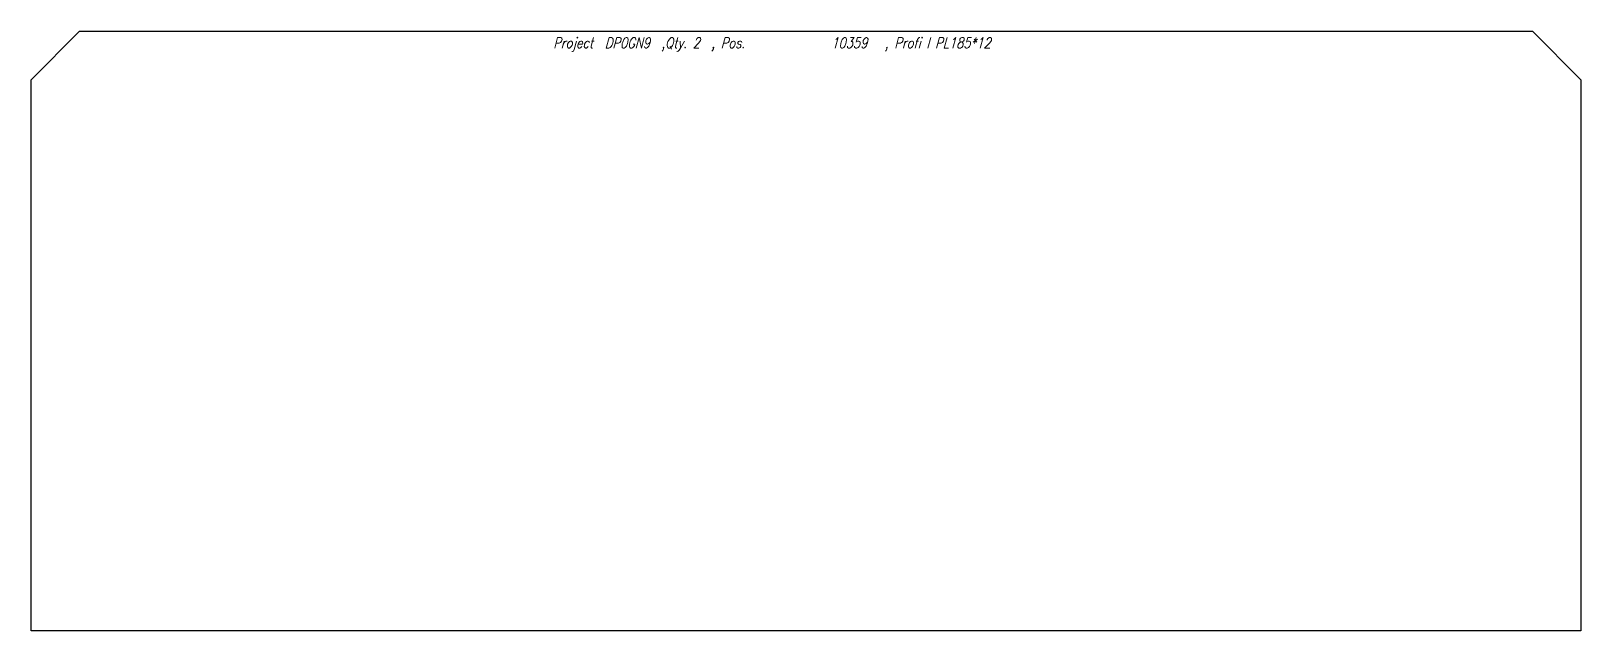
# Model space of a CAD drawing. Extents: x 0 to 478, y -92 to 92.
import ezdxf

# ---------------------------------------------------------------- set-up
doc = ezdxf.new("R2010")
doc.units = 0
doc.header["$LTSCALE"] = 10
doc.layers.add('TEILE', color=7, linetype='CONTINUOUS')
doc.layers.add('UNTERSCHRIFT', color=7, linetype='CONTINUOUS')
doc.styles.get("Standard").update_dxf_attribs({"font": 'ROMANS'})

msp = doc.modelspace()

# ---------------------------------------------------------------- linework, layer by layer
at = {"layer": 'TEILE', "color": 2}
for p, q in [((0, 77.499001), (15, 92.499001)), ((15, 92.499001), (463.287201, 92.499001)), ((463.287201, 92.499001), (478.287201, 77.499001)), ((0, -92.499001), (0, 77.499001)), ((478.287201, 77.499001), (478.287201, -92.499001)), ((478.287201, -92.499001), (0, -92.499001))]:
    msp.add_line(p, q, dxfattribs=at)

# ---------------------------------------------------------------- texts
at = {"layer": 'UNTERSCHRIFT', "color": 2, "oblique": 15, "width": 0.8}
for s, p in [('Project  DP0GN9  ,Qty. 2  , Pos. ', (161.143585, 87.249001)), ('10359', (246.943588, 87.249001)), ('  , Profi l PL185*12', (259.943573, 87.249001))]:
    msp.add_text(s, height=3.25, dxfattribs=at).set_placement(p)

doc.saveas('drawing.dxf')
